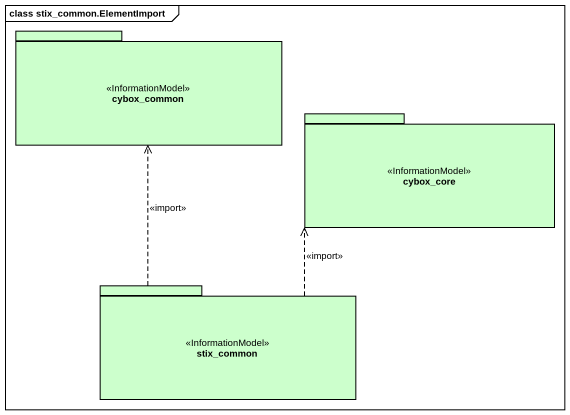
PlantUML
@startuml
mainframe class stix_common.ElementImport
package cybox_common <<InformationModel>> #CCFFCC {
}
package cybox_core <<InformationModel>> #CCFFCC {
}
package stix_common <<InformationModel>> #CCFFCC {
}
stix_common .up.> cybox_common : <<import>>
stix_common .up.> cybox_core : <<import>>
@enduml
